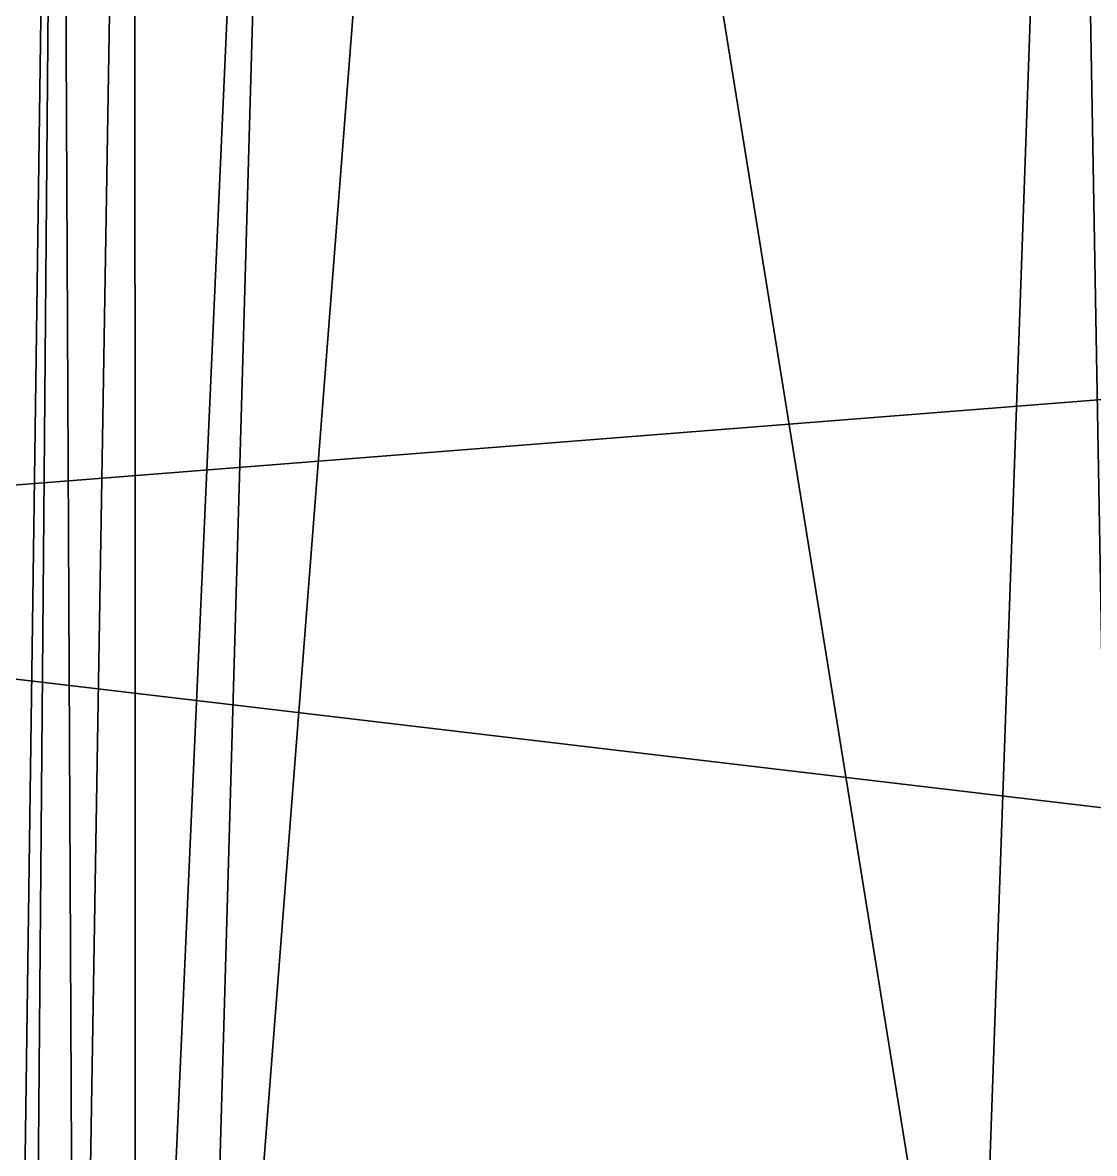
# Model space of a CAD drawing. Extents: x -6.1 to 6.1, y -6.1 to 6.1.
# Drawn here: x -1.3 to -0.036, y -1.087 to 0.245 of the extents above; entities that cross this region are included whole.
import ezdxf

# ---------------------------------------------------------------- set-up
doc = ezdxf.new("R2010")
doc.units = 0

msp = doc.modelspace()

# ---------------------------------------------------------------- linework, layer by layer
for points in [[(-1.167885, 2.044576, -1.687745), (-0.975111, 2.136442, -1.687745), (-1.166687, -2.169905, -1.687745)], [(-0.975111, 2.136442, -1.687745), (-1.097288, -2.149637, -1.687745), (-1.166687, -2.169905, -1.687745)], [(-0.975111, 2.136442, -1.687745), (-0.768388, 2.082903, -1.687745), (-1.097288, -2.149637, -1.687745)], [(-0.768388, 2.082903, -1.687745), (-0.176815, -1.5902, -1.687745), (-1.097288, -2.149637, -1.687745)], [(-0.768388, 2.082903, -1.687745), (-0.0644, 1.598703, -1.687745), (-0.176815, -1.5902, -1.687745)], [(-1.256508, 1.85029, -1.687745), (-1.167885, 2.044576, -1.687745), (-1.237205, -2.152701, -1.687745)], [(-1.167885, 2.044576, -1.687745), (-1.166687, -2.169905, -1.687745), (-1.237205, -2.152701, -1.687745)], [(-1.332798, 0.885239, -1.687745), (-1.256508, 1.85029, -1.687745), (-1.309965, -2.033152, -1.687745)], [(-1.256508, 1.85029, -1.687745), (-1.289674, -2.102544, -1.687745), (-1.309965, -2.033152, -1.687745)], [(-1.256508, 1.85029, -1.687745), (-1.237205, -2.152701, -1.687745), (-1.289674, -2.102544, -1.687745)], [(-0.0644, 1.598703, -1.687745), (-0.008459, -1.599977, -1.687745), (-0.176815, -1.5902, -1.687745)], [(-0.0644, 1.598703, -1.687745), (0.061634, 1.598812, -1.687745), (-0.008459, -1.599977, -1.687745)], [(2.227428, 1.135021, 12), (-2.377631, 0.772386, 12), (2.5, 0, 12)], [(-2.377631, 0.772386, 12), (-2.469225, -0.390893, 12), (2.5, 0, 12)], [(-2.469225, -0.390893, 12), (2.30975, -0.956505, 12), (2.5, 0, 12)], [(-2.469225, -0.390893, 12), (-2.02235, -1.469684, 12), (2.30975, -0.956505, 12)], [(-2.02235, -1.469684, 12), (1.767729, -1.767729, 12), (2.30975, -0.956505, 12)]]:
    msp.add_3dface(points)

doc.saveas('drawing.dxf')
